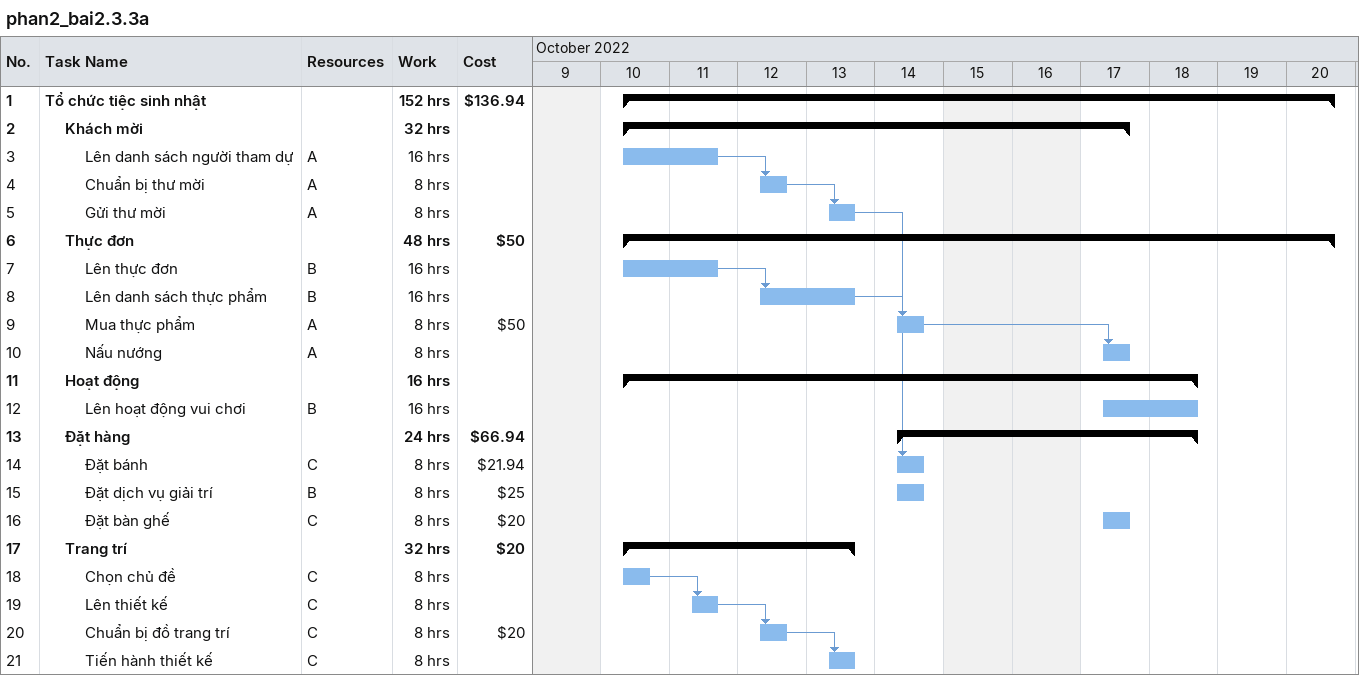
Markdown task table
phan2_bai2.3.3a

| ID | Level | Task | Start | Finish | Predecessors | Resources | Work (h) | Cost ($) |
|---|---|---|---|---|---|---|---|---|
| 1 | 1 | **Tổ chức tiệc sinh nhật** | 2022-10-10 | 2022-10-20 |  |  | 152 | 136.94 |
| 2 | 2 | **Khách mời** | 2022-10-10 | 2022-10-17 |  |  | 32 |  |
| 3 | 3 | Lên danh sách người tham dự | 2022-10-10 | 2022-10-11 |  | A | 16 |  |
| 4 | 3 | Chuẩn bị thư mời | 2022-10-12 | 2022-10-12 | 3 | A | 8 |  |
| 5 | 3 | Gửi thư mời | 2022-10-13 | 2022-10-13 | 4 | A | 8 |  |
| 6 | 2 | **Thực đơn** | 2022-10-10 | 2022-10-20 |  |  | 48 | 50 |
| 7 | 3 | Lên thực đơn | 2022-10-10 | 2022-10-11 |  | B | 16 |  |
| 8 | 3 | Lên danh sách thực phẩm | 2022-10-12 | 2022-10-13 | 7 | B | 16 |  |
| 9 | 3 | Mua thực phẩm | 2022-10-14 | 2022-10-14 | 8 | A | 8 | 50 |
| 10 | 3 | Nấu nướng | 2022-10-17 | 2022-10-17 | 9 | A | 8 |  |
| 11 | 2 | **Hoạt động** | 2022-10-10 | 2022-10-18 |  |  | 16 |  |
| 12 | 3 | Lên hoạt động vui chơi | 2022-10-17 | 2022-10-18 |  | B | 16 |  |
| 13 | 2 | **Đặt hàng** | 2022-10-14 | 2022-10-18 |  |  | 24 | 66.94 |
| 14 | 3 | Đặt bánh | 2022-10-14 | 2022-10-14 | 5 | C | 8 | 21.94 |
| 15 | 3 | Đặt dịch vụ giải trí | 2022-10-14 | 2022-10-14 |  | B | 8 | 25 |
| 16 | 3 | Đặt bàn ghế | 2022-10-17 | 2022-10-17 |  | C | 8 | 20 |
| 17 | 2 | **Trang trí** | 2022-10-10 | 2022-10-13 |  |  | 32 | 20 |
| 18 | 3 | Chọn chủ đề | 2022-10-10 | 2022-10-10 |  | C | 8 |  |
| 19 | 3 | Lên thiết kế | 2022-10-11 | 2022-10-11 | 18 | C | 8 |  |
| 20 | 3 | Chuẩn bị đồ trang trí | 2022-10-12 | 2022-10-12 | 19 | C | 8 | 20 |
| 21 | 3 | Tiến hành thiết kế | 2022-10-13 | 2022-10-13 | 20 | C | 8 |  |
